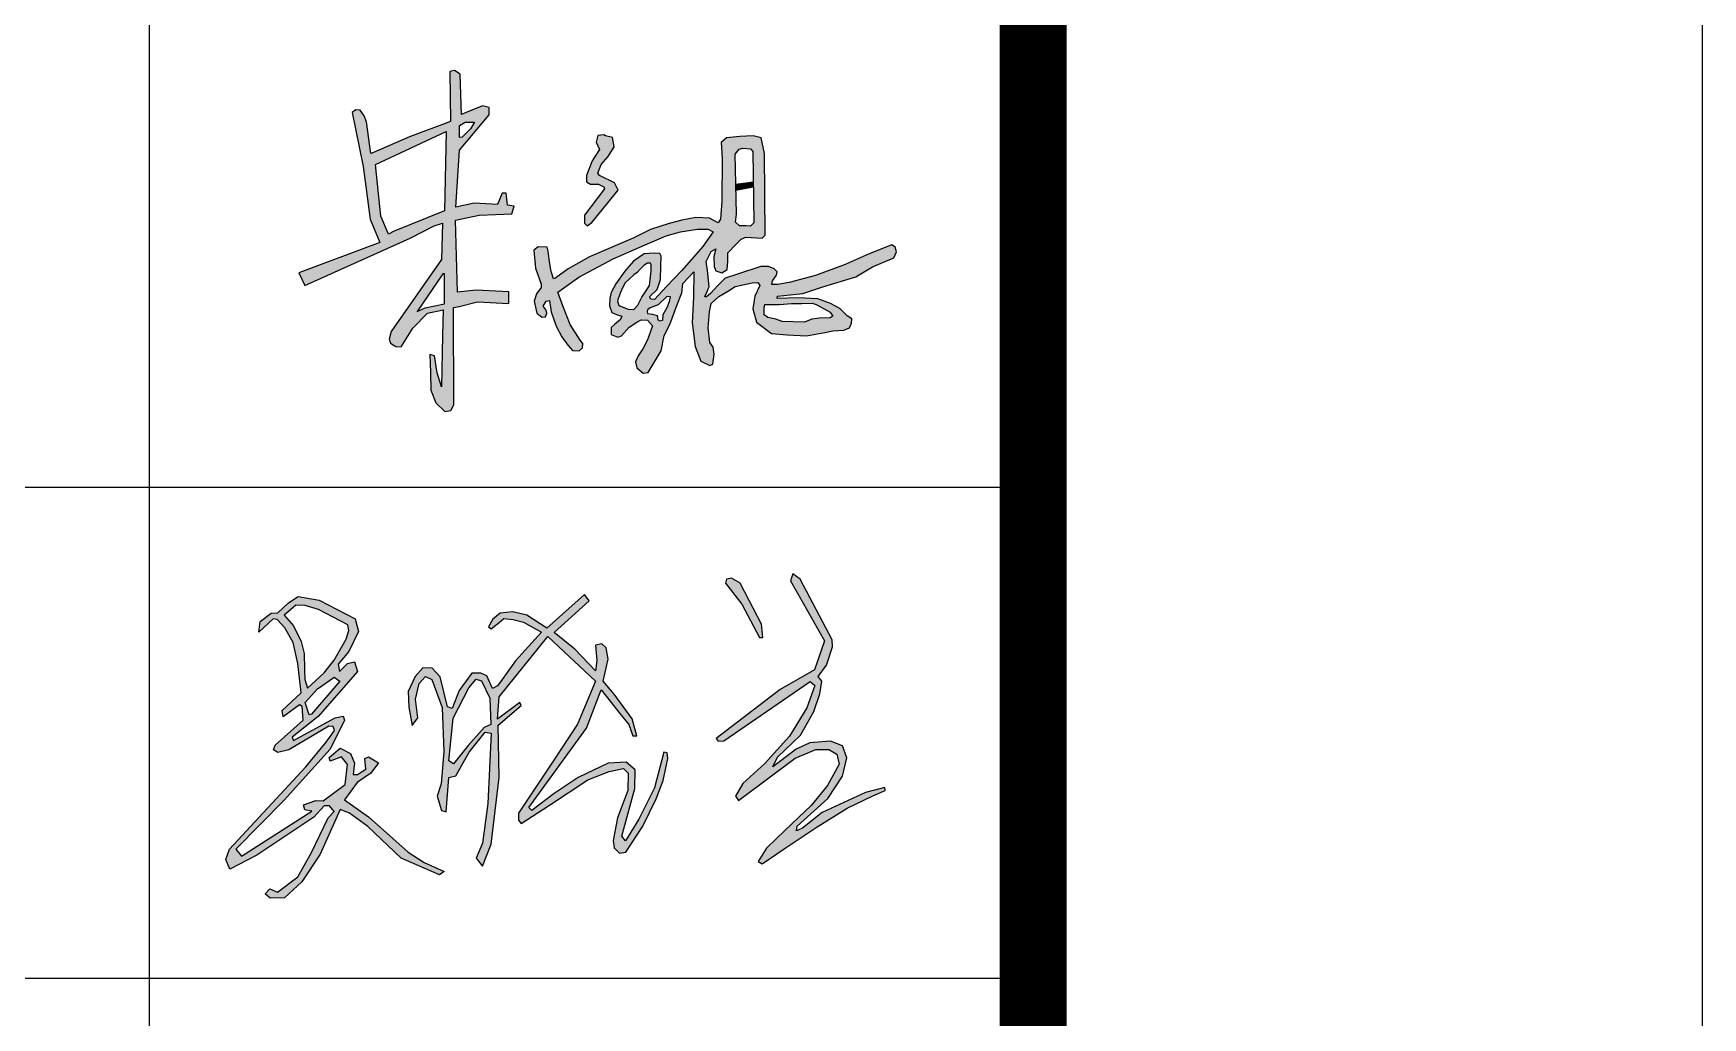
# Model space of a CAD drawing. Extents: x 1728470 to 1835391, y -157368 to 197905.
# Drawn here: x 1814034 to 1817775, y 62953 to 65158 of the extents above; entities that cross this region are included whole.
import ezdxf

# ---------------------------------------------------------------- set-up
doc = ezdxf.new("R2010")
doc.units = 0
doc.header["$LTSCALE"] = 1000
doc.header["$MEASUREMENT"] = 0
doc.layers.get('0').update_dxf_attribs({"linetype": 'CONTINUOUS'})
doc.layers.add('PUB_TITLE', color=4, linetype='CONTINUOUS')

msp = doc.modelspace()

# ---------------------------------------------------------------- hatches: boundary and pattern name
h = msp.add_hatch(color=7)
h.paths.add_polyline_path([(1814980.4, 64739.3), (1815033.5, 64751.1), (1815106.5, 64753.6), (1815111.4, 64771), (1815096.6, 64773.1), (1815093.8, 64800.3), (1815085.2, 64800.4), (1815074.3, 64774.5), (1815022, 64777.4), (1814981.4, 64768.8), (1814988.9, 64896.1), (1815055.5, 64975.4), (1815055.7, 64991.9), (1815040.7, 64995.5), (1815004.1, 64980.6), (1814993.8, 64976.6), (1814991.1, 65066.5), (1814977.7, 65074.5), (1814967.5, 65072.5), (1814969.1, 64960.9), (1814877.2, 64926.1), (1814796.7, 64890.9), (1814790.3, 64888.7), (1814781, 64959.5), (1814775.4, 64973.4), (1814766.9, 64986.3), (1814756.9, 64987), (1814748.4, 64980.5), (1814773.3, 64860), (1814789.3, 64741.6), (1814810.7, 64689.6), (1814629.1, 64621.5), (1814642.9, 64593.5), (1814878.6, 64698.9), (1814932.4, 64726.6), (1814951.4, 64733), (1814949.2, 64651.7), (1814836.3, 64490.4), (1814831.7, 64472.9), (1814834.8, 64464), (1814846.8, 64456.6), (1814858.3, 64455.6), (1814884.9, 64497.4), (1814917.3, 64531.1), (1814953, 64538.8), (1814950.9, 64481.5), (1814949.1, 64366), (1814939.2, 64397.7), (1814933.4, 64435.6), (1814922.9, 64438.8), (1814923.9, 64398.4), (1814925, 64358.7), (1814935.9, 64330.6), (1814956.3, 64311.1), (1814970.2, 64313.5), (1814976.5, 64325.7), (1814975.8, 64543.8), (1814988.7, 64546.5), (1815029.7, 64556.4), (1815100, 64552.5), (1815100, 64578.8), (1815026.6, 64582.9), (1814984.5, 64578.3)])
h.paths.add_polyline_path([(1814955.7, 64760.6), (1814842.8, 64714.6), (1814829.9, 64708.3), (1814813.2, 64748.6), (1814800.9, 64864.1), (1814959.1, 64938.4)], flags=16)
h.paths.add_polyline_path([(1814955.7, 64619.4), (1814955.7, 64552.2), (1814912.2, 64543.5), (1814894.1, 64535.2), (1814951.8, 64619.4)], flags=16)
h.paths.add_polyline_path([(1814988.9, 64924.9), (1814988.9, 64951.8), (1815001.9, 64958.9), (1815022.7, 64958.9), (1815013.6, 64944.2), (1814995.4, 64925.3)], flags=16)
h = msp.add_hatch(color=7)
h.paths.add_polyline_path([(1815630.8, 64701.7), (1815667.8, 64699.5), (1815674.2, 64705.9), (1815672.8, 64888.7), (1815665.1, 64924.3), (1815647.5, 64928.2), (1815617.7, 64926.9), (1815587.9, 64923.7), (1815575.4, 64913.7), (1815577.5, 64878.2), (1815576.9, 64782.5), (1815573.9, 64741.5), (1815568.7, 64733.8), (1815549.2, 64744.2), (1815518.8, 64745.8), (1815487.3, 64739.8), (1815459.3, 64731.9), (1815417.1, 64718.6), (1815380.1, 64700.3), (1815280.2, 64657.7), (1815232.6, 64630.4), (1815205.3, 64610.1), (1815199.6, 64608.1), (1815194.4, 64624.7), (1815191.3, 64646.2), (1815187.8, 64670), (1815185.8, 64679.1), (1815165.7, 64679.5), (1815156, 64672.1), (1815159.6, 64631.8), (1815172.3, 64596.4), (1815172, 64588.8), (1815161.6, 64574.6), (1815156.9, 64558.3), (1815162.8, 64531.5), (1815173.6, 64522.3), (1815181.9, 64522.9), (1815185, 64531.2), (1815183.1, 64537.7), (1815176.5, 64546.6), (1815183.6, 64557.9), (1815191, 64559.5), (1815195, 64534.5), (1815206.1, 64502.4), (1815218.8, 64478.4), (1815232.3, 64459.6), (1815242.5, 64447.9), (1815257.4, 64447.2), (1815265, 64453.3), (1815265.4, 64463.4), (1815260, 64471), (1815237.3, 64505.9), (1815221, 64547.9), (1815209.7, 64578.6), (1815256.9, 64611.5), (1815333.6, 64653.1), (1815405, 64684.4), (1815452.2, 64704.2), (1815484.5, 64713.6), (1815522.4, 64719.1), (1815546.5, 64719.1), (1815557.4, 64713.2), (1815534.8, 64680.5), (1815487.3, 64626.7), (1815452.9, 64591.2), (1815426.1, 64562), (1815418.5, 64562.3), (1815416.2, 64564.8), (1815415.4, 64568.5), (1815432.2, 64584.6), (1815439.9, 64606.7), (1815440.6, 64636.2), (1815440.8, 64659.2), (1815438.3, 64665), (1815425.1, 64666), (1815402.8, 64664.5), (1815378.9, 64647.6), (1815360.1, 64625.5), (1815339.4, 64597.2), (1815328.9, 64577.4), (1815326.2, 64564.7), (1815325.1, 64547.4), (1815330.3, 64532.6), (1815341.1, 64528.5), (1815352.8, 64524.6), (1815350.3, 64517.1), (1815336.6, 64505.6), (1815328.9, 64499.3), (1815329.4, 64483.3), (1815344.2, 64477.8), (1815352.2, 64480.3), (1815369.4, 64499.5), (1815386.4, 64511.2), (1815396.3, 64516.5), (1815410.8, 64515.6), (1815422, 64503), (1815410.3, 64471.6), (1815399.8, 64451.3), (1815389.7, 64435.4), (1815383.7, 64422.2), (1815386.4, 64409.1), (1815401, 64396.7), (1815411.9, 64398.1), (1815441.2, 64447.2), (1815447.7, 64481.5), (1815460.6, 64505.7), (1815476, 64548.6), (1815487.3, 64576.7), (1815489.7, 64597.8), (1815514.4, 64623.9), (1815513.4, 64567.3), (1815510.4, 64509.7), (1815517, 64456.5), (1815530.1, 64423.5), (1815550, 64414.2), (1815556.9, 64416.7), (1815560, 64439.1), (1815557.5, 64455.3), (1815550.3, 64465.4), (1815546.3, 64498.4), (1815549.4, 64534.2), (1815553.4, 64553), (1815570.4, 64568.4), (1815591.9, 64581.3), (1815606.7, 64590.8), (1815644.7, 64598.9), (1815657.9, 64600.1), (1815662.2, 64593.1), (1815650.8, 64569), (1815646.5, 64540.6), (1815654.7, 64511), (1815688.7, 64485.3), (1815723.7, 64482.5), (1815767, 64480.2), (1815807.9, 64487.6), (1815825.9, 64491.9), (1815850.4, 64493.1), (1815862.9, 64498.2), (1815867.6, 64508.7), (1815868.2, 64518.4), (1815857.9, 64525.5), (1815841.6, 64542), (1815820.4, 64552.6), (1815791.9, 64563), (1815748.3, 64565.6), (1815701.2, 64563.9), (1815701.5, 64569.3), (1815758.7, 64575.6), (1815803.1, 64590.1), (1815877.7, 64612.6), (1815915, 64634.8), (1815962.2, 64655.5), (1815968.8, 64668.6), (1815965.8, 64679.3), (1815958.4, 64684.2), (1815907.1, 64664), (1815853.5, 64640.4), (1815787, 64615.8), (1815727.9, 64599.6), (1815702.2, 64595.6), (1815689.4, 64595.1), (1815690.7, 64603.8), (1815699.5, 64616), (1815701, 64624), (1815694.4, 64630.8), (1815682, 64635.7), (1815664.6, 64635.7), (1815612.1, 64618.6), (1815584.9, 64609.8), (1815567.4, 64592.8), (1815551.9, 64575.1), (1815542.6, 64567.8), (1815538.8, 64568.1), (1815540.3, 64572.1), (1815543.7, 64577.6), (1815546.6, 64585.5), (1815548.4, 64590.1), (1815544.7, 64626.6), (1815542.3, 64646.9), (1815552.9, 64669.3), (1815563.4, 64675.4), (1815559.2, 64658.4), (1815559.8, 64635.7), (1815563.6, 64626.4), (1815577.1, 64621.4), (1815589.1, 64629.4), (1815590.2, 64647.4), (1815590.2, 64666.1), (1815609.9, 64686.4), (1815620.6, 64697.3)])
h.paths.add_polyline_path([(1815608, 64734.9), (1815609.8, 64753.1), (1815607, 64887.2), (1815615.8, 64898.3), (1815624.1, 64900.5), (1815641.2, 64899.1), (1815646.3, 64893.2), (1815648.5, 64733.8), (1815641.2, 64726), (1815631.4, 64726.9), (1815616.9, 64726.6)], flags=16)
h.paths.add_polyline_path([(1815673.5, 64550.3), (1815706.6, 64550.7), (1815733.1, 64552.5), (1815756.1, 64552.7), (1815779.5, 64553.5), (1815788.8, 64550.3), (1815806.5, 64541), (1815820.2, 64533.4), (1815826.1, 64524.3), (1815819.5, 64520.4), (1815796.1, 64520.2), (1815778.8, 64517.6), (1815762.3, 64510.9), (1815712.5, 64512.4), (1815698.2, 64517.6), (1815680.4, 64521.7), (1815672, 64527.8), (1815672.2, 64544)], flags=16)
h.paths.add_polyline_path([(1815418.7, 64639.6), (1815419, 64626.4), (1815417.3, 64612.8), (1815415.1, 64593.3), (1815408.5, 64582.6), (1815397.6, 64567.2), (1815389.1, 64549.2), (1815379.8, 64539.3), (1815367.4, 64540.4), (1815346.6, 64548.7), (1815343.6, 64558.8), (1815348.5, 64573.9), (1815354, 64586.5), (1815360.3, 64599.3), (1815380.1, 64617.4), (1815387.3, 64622.5), (1815394.1, 64629.7), (1815403.2, 64638.8), (1815410.9, 64643), (1815417.1, 64643.1)], flags=16)
h.paths.add_polyline_path([(1815461.8, 64567.7), (1815460, 64557.5), (1815454.7, 64544), (1815445.5, 64528), (1815444.8, 64515.7), (1815437.8, 64514.4), (1815434, 64516.3), (1815432.7, 64520.4), (1815432.2, 64526.1), (1815421.6, 64529.3), (1815410.3, 64530.7), (1815409.6, 64534.6), (1815410.2, 64539), (1815416.7, 64543.2), (1815434.1, 64550.1), (1815453.1, 64567.7), (1815455, 64568.9)], flags=16)
for points in [[(1815344.5, 64806.6), (1815336.8, 64823.5), (1815303.2, 64839.6), (1815299.6, 64845.1), (1815306.7, 64864), (1815322.1, 64882.3), (1815336, 64903.8), (1815332, 64924.5), (1815316.3, 64928.3), (1815312.9, 64930.5), (1815299.5, 64928.9), (1815295.7, 64914.6), (1815302.8, 64897.9), (1815286.9, 64872.7), (1815274, 64839.9), (1815274.1, 64825.7), (1815282.6, 64820.2), (1815301.1, 64820.2), (1815312.4, 64814.5), (1815314, 64810.1), (1815269.6, 64750.6), (1815269, 64732.8), (1815275.6, 64726.8), (1815285.7, 64734.2)], [(1815647.2, 64825.8), (1815608.4, 64820.1), (1815608.7, 64806.2), (1815647.4, 64813.5)]]:
    msp.add_hatch(color=7).paths.add_polyline_path(points)
h = msp.add_hatch(color=256)
h.paths.add_polyline_path([(1815752.3, 63935.6), (1815736.5, 63947.6), (1815730.6, 63931.7), (1815806.8, 63797.1), (1815784.9, 63732.2), (1815707.7, 63688.3), (1815564.4, 63578.2), (1815569.2, 63572.3), (1815581.5, 63572.9), (1815775.3, 63706.4), (1815785.4, 63697.3), (1815767.8, 63646.8), (1815728.4, 63583.5), (1815673.5, 63522.6), (1815624.5, 63477.4), (1815607.5, 63449.2), (1815614.4, 63439.1), (1815685.7, 63492.8), (1815741.2, 63534.6), (1815788.1, 63554), (1815816.9, 63554), (1815835, 63543.4), (1815840.3, 63521.1), (1815814.2, 63472.7), (1815776.9, 63428.3), (1815734.3, 63387.4), (1815700.7, 63355), (1815677.1, 63332.4), (1815658.7, 63302.8), (1815667.2, 63297.5), (1815716.7, 63331), (1815788.2, 63379.3), (1815858.1, 63422.3), (1815915.6, 63450.2), (1815943.2, 63462.2), (1815942.1, 63468.9), (1815898.8, 63457.3), (1815802.2, 63412.2), (1815758.2, 63377.2), (1815744.7, 63371.6), (1815746.2, 63381.7), (1815814.5, 63444.3), (1815847.3, 63493.8), (1815857.4, 63534.7), (1815847.7, 63561.9), (1815820.9, 63572.7), (1815774.6, 63568.6), (1815744, 63554.1), (1815706, 63525.7), (1815691.7, 63515.1), (1815701.5, 63536.2), (1815753, 63585.7), (1815783.6, 63638.8), (1815797, 63678.7), (1815801.1, 63706.6), (1815792.9, 63717.4), (1815811.6, 63742.3), (1815825.4, 63783.6), (1815824.7, 63799.7)])
h.paths.add_polyline_path([(1815599, 63937.6), (1815587.6, 63935.5), (1815585.2, 63926.4), (1815621.8, 63879.5), (1815661.4, 63804.6), (1815668.8, 63804.6), (1815665.8, 63834.3), (1815638.2, 63887.3), (1815617.9, 63926.1)], flags=17)
h.paths.add_polyline_path([(1815008.8, 63562.8), (1814976, 63521.9), (1814965.4, 63528), (1814974.9, 63624.2), (1815010.5, 63691.6), (1815026.7, 63711.4), (1815038.8, 63707.9), (1815057.2, 63668.9), (1815059.1, 63610), (1815044.7, 63603)], flags=16)
h.paths.add_polyline_path([(1814875.5, 63648.8), (1814883.3, 63607.2), (1814895.9, 63624.6), (1814891, 63666.5), (1814898.6, 63701.8), (1814913.3, 63717.1), (1814926.9, 63710.5), (1814950.3, 63648), (1814954.1, 63549.1), (1814948.1, 63476.5), (1814939.4, 63448.8), (1814948.6, 63417.2), (1814959.5, 63414), (1814965.5, 63491.2), (1814981.3, 63495), (1815011.2, 63547.7), (1815046.6, 63592.3), (1815060.2, 63590.1), (1815053.1, 63432.4), (1815041.1, 63343.6), (1815026.4, 63310.4), (1815041.1, 63292.5), (1815060.2, 63341.9), (1815078.2, 63491.2), (1815075.6, 63608), (1815127.1, 63652.2), (1815124.8, 63659.1), (1815074.5, 63621.7), (1815077.9, 63671.6), (1815187.3, 63807.1), (1815294.3, 63707), (1815253.8, 63610.3), (1815199.1, 63527.9), (1815121.5, 63411), (1815121.6, 63395.6), (1815127.5, 63388.1), (1815190.6, 63429.3), (1815277, 63485.7), (1815324.9, 63504.5), (1815357, 63511.3), (1815367.1, 63500.7), (1815366.2, 63462.1), (1815343.1, 63400.5), (1815333.4, 63350.1), (1815335.9, 63333.7), (1815347.7, 63321.1), (1815362, 63323.6), (1815400.3, 63381.6), (1815430.2, 63443.5), (1815445.6, 63484.5), (1815456.4, 63533.8), (1815454.7, 63546.6), (1815446.8, 63547.4), (1815426.1, 63467.9), (1815391.3, 63397.5), (1815361, 63348.9), (1815353.1, 63359.2), (1815382.1, 63466.7), (1815382.6, 63508.1), (1815362.7, 63525.5), (1815322.5, 63523.4), (1815254.9, 63491.1), (1815201.4, 63455.1), (1815151.7, 63417.4), (1815144.7, 63424.1), (1815273.6, 63601.3), (1815306.6, 63687.2), (1815348.8, 63634.4), (1815368.7, 63609.6), (1815377.6, 63584.5), (1815386.7, 63584.5), (1815376.2, 63622.4), (1815335.7, 63677.4), (1815311.5, 63706.6), (1815322.6, 63756), (1815318, 63781.5), (1815307.9, 63790.7), (1815293.8, 63787.5), (1815297, 63753.2), (1815293.8, 63729.9), (1815248, 63778.3), (1815201.1, 63816), (1815279.7, 63887.1), (1815269.7, 63901.2), (1815184.9, 63825.5), (1815140.2, 63854.5), (1815108.5, 63862.1), (1815080.3, 63859.3), (1815064.1, 63845.8), (1815054.6, 63828.8), (1815060.1, 63823.7), (1815077.9, 63838.3), (1815088.8, 63847.3), (1815109.2, 63845), (1815132.9, 63839.3), (1815172.9, 63816.3), (1815115.1, 63752.1), (1815084.9, 63710.2), (1815074.6, 63696), (1815063.2, 63690.2), (1815050.7, 63719.1), (1815037.4, 63724.9), (1815016.6, 63724.9), (1814988.2, 63686), (1814972.7, 63645.8), (1814962.1, 63649.1), (1814946.2, 63716.2), (1814927.9, 63736.2), (1814907.4, 63736.5), (1814889.6, 63717.1), (1814874.6, 63683.5)])
h.paths.add_polyline_path([(1814652.5, 63631.4), (1814643.5, 63659.2), (1814671, 63689.5), (1814698.2, 63708.4), (1814708.5, 63715.6), (1814720.8, 63707.1), (1814657.8, 63632.5)], flags=16)
h.paths.add_polyline_path([(1814642.5, 63710.7), (1814648.8, 63691.1), (1814685.7, 63725.4), (1814708.1, 63753.9), (1814735.1, 63800.7), (1814741, 63820.6), (1814739.2, 63832.8), (1814673.3, 63867.3), (1814643.7, 63876.2), (1814622.2, 63876.8), (1814605.4, 63862.3), (1814596.6, 63854.6), (1814617.2, 63830.7), (1814634.2, 63795.8), (1814641.5, 63768.8), (1814642.3, 63732.8)], flags=16)
h.paths.add_polyline_path([(1814571.7, 63846.1), (1814539.5, 63816.9), (1814542.5, 63840.7), (1814567, 63859.4), (1814582.3, 63859.9), (1814606.3, 63882.5), (1814628.1, 63896.5), (1814674.8, 63888.6), (1814755.6, 63846.8), (1814762.6, 63818), (1814741.6, 63773.5), (1814717.2, 63745.1), (1814720.7, 63728.1), (1814738.6, 63746), (1814754.3, 63750.4), (1814760.8, 63728.1), (1814672.5, 63627.8), (1814614.6, 63581.1), (1814617.1, 63573.9), (1814711, 63624.9), (1814728.8, 63628.3), (1814731.3, 63619.6), (1814699.2, 63554.2), (1814596.4, 63440), (1814488.2, 63330.7), (1814500.9, 63315), (1814658.1, 63415.2), (1814643, 63418.3), (1814639.4, 63429.7), (1814667.2, 63439.4), (1814684.1, 63438.8), (1814733.1, 63475.1), (1814738.5, 63519.8), (1814725.2, 63537.3), (1814699.8, 63527.6), (1814697.4, 63536.1), (1814721.6, 63556.6), (1814745.2, 63544.5), (1814753.7, 63523.4), (1814751.2, 63497.4), (1814760.9, 63498), (1814779.7, 63509.5), (1814777.2, 63533.7), (1814785.1, 63537.3), (1814807.5, 63524), (1814790.5, 63501), (1814759.7, 63479.9), (1814731.3, 63441.2), (1814785.7, 63403.2), (1814840.1, 63354.2), (1814874.3, 63323.6), (1814909.8, 63300.2), (1814955.2, 63280.3), (1814944.3, 63273), (1814858.4, 63309.9), (1814784, 63381.2), (1814742.9, 63411.4), (1814721.7, 63419.2), (1814677, 63319.5), (1814635.9, 63257.3), (1814596.9, 63221.2), (1814564.7, 63220.4), (1814553.7, 63230.5), (1814564.3, 63241.5), (1814581.2, 63233.9), (1814627, 63268.2), (1814657.5, 63323.1), (1814694.8, 63400.5), (1814708.4, 63414.9), (1814698.2, 63427.2), (1814686.3, 63427.6), (1814663, 63401.8), (1814535.1, 63316.7), (1814474.5, 63285.4), (1814465.6, 63307.4), (1814474.1, 63330.3), (1814644.8, 63514.6), (1814690.2, 63570.3), (1814704.1, 63589.1), (1814709.3, 63596.1), (1814706.4, 63605.5), (1814696.4, 63605.9), (1814606.8, 63552.8), (1814582.2, 63547.2), (1814572.5, 63553.2), (1814575.9, 63563.2), (1814638.7, 63619.4), (1814636.5, 63650.2), (1814631, 63653.9), (1814594.3, 63627.1), (1814592.1, 63641.4), (1814634.3, 63680.3), (1814626.9, 63746.4), (1814616.9, 63793.2), (1814598.1, 63826.4), (1814581, 63845.1)])

# ---------------------------------------------------------------- linework, layer by layer
for p, q in [((1815587.6, 63935.5), (1815585.2, 63926.4)), ((1815585.2, 63926.4), (1815621.8, 63879.5)), ((1815599, 63937.6), (1815587.6, 63935.5)), ((1815617.9, 63926.1), (1815599, 63937.6)), ((1815638.2, 63887.3), (1815617.9, 63926.1)), ((1815736.5, 63947.6), (1815730.6, 63931.7)), ((1815730.6, 63931.7), (1815806.8, 63797.1)), ((1815752.3, 63935.6), (1815736.5, 63947.6)), ((1815824.7, 63799.7), (1815752.3, 63935.6)), ((1814606.3, 63882.5), (1814628.1, 63896.5)), ((1814628.1, 63896.5), (1814674.8, 63888.6)), ((1814674.8, 63888.6), (1814755.6, 63846.8)), ((1815269.7, 63901.2), (1815184.9, 63825.5)), ((1815201.1, 63816), (1815279.7, 63887.1)), ((1815279.7, 63887.1), (1815269.7, 63901.2)), ((1815665.8, 63834.3), (1815638.2, 63887.3)), ((1814542.5, 63840.7), (1814567, 63859.4)), ((1814567, 63859.4), (1814582.3, 63859.9)), ((1814582.3, 63859.9), (1814606.3, 63882.5)), ((1814605.4, 63862.3), (1814596.6, 63854.6)), ((1814596.6, 63854.6), (1814617.2, 63830.7)), ((1814622.2, 63876.8), (1814605.4, 63862.3)), ((1814643.7, 63876.2), (1814622.2, 63876.8)), ((1814673.3, 63867.3), (1814643.7, 63876.2)), ((1814739.2, 63832.8), (1814673.3, 63867.3)), ((1815080.3, 63859.3), (1815064.1, 63845.8)), ((1815108.5, 63862.1), (1815080.3, 63859.3)), ((1815140.2, 63854.5), (1815108.5, 63862.1)), ((1815184.9, 63825.5), (1815140.2, 63854.5)), ((1815621.8, 63879.5), (1815661.4, 63804.6)), ((1814571.7, 63846.1), (1814539.5, 63816.9)), ((1814539.5, 63816.9), (1814542.5, 63840.7)), ((1814581, 63845.1), (1814571.7, 63846.1)), ((1814598.1, 63826.4), (1814581, 63845.1)), ((1814616.9, 63793.2), (1814598.1, 63826.4)), ((1814617.2, 63830.7), (1814634.2, 63795.8)), ((1814735.1, 63800.7), (1814741, 63820.6)), ((1814741, 63820.6), (1814739.2, 63832.8)), ((1814762.6, 63818), (1814741.6, 63773.5)), ((1814755.6, 63846.8), (1814762.6, 63818)), ((1815064.1, 63845.8), (1815054.6, 63828.8)), ((1815054.6, 63828.8), (1815060.1, 63823.7)), ((1815060.1, 63823.7), (1815077.9, 63838.3)), ((1815077.9, 63838.3), (1815088.8, 63847.3)), ((1815088.8, 63847.3), (1815109.2, 63845)), ((1815109.2, 63845), (1815132.9, 63839.3)), ((1815172.9, 63816.3), (1815115.1, 63752.1)), ((1815132.9, 63839.3), (1815172.9, 63816.3)), ((1815248, 63778.3), (1815201.1, 63816)), ((1815668.8, 63804.6), (1815665.8, 63834.3)), ((1814626.9, 63746.4), (1814616.9, 63793.2)), ((1814634.2, 63795.8), (1814641.5, 63768.8)), ((1814708.1, 63753.9), (1814735.1, 63800.7)), ((1815077.9, 63671.6), (1815187.3, 63807.1)), ((1815187.3, 63807.1), (1815294.3, 63707)), ((1815293.8, 63729.9), (1815248, 63778.3)), ((1815307.9, 63790.7), (1815293.8, 63787.5)), ((1815293.8, 63787.5), (1815297, 63753.2)), ((1815318, 63781.5), (1815307.9, 63790.7)), ((1815322.6, 63756), (1815318, 63781.5)), ((1815661.4, 63804.6), (1815668.8, 63804.6)), ((1815806.8, 63797.1), (1815784.9, 63732.2)), ((1815811.6, 63742.3), (1815825.4, 63783.6)), ((1815825.4, 63783.6), (1815824.7, 63799.7)), ((1814634.3, 63680.3), (1814626.9, 63746.4)), ((1814641.5, 63768.8), (1814642.3, 63732.8)), ((1814685.7, 63725.4), (1814708.1, 63753.9)), ((1814741.6, 63773.5), (1814717.2, 63745.1)), ((1814717.2, 63745.1), (1814720.7, 63728.1)), ((1814720.7, 63728.1), (1814738.6, 63746)), ((1814738.6, 63746), (1814754.3, 63750.4)), ((1814754.3, 63750.4), (1814760.8, 63728.1)), ((1815115.1, 63752.1), (1815084.9, 63710.2)), ((1815297, 63753.2), (1815293.8, 63729.9)), ((1815311.5, 63706.6), (1815322.6, 63756)), ((1815792.9, 63717.4), (1815811.6, 63742.3)), ((1814642.3, 63732.8), (1814642.5, 63710.7)), ((1814642.5, 63710.7), (1814648.8, 63691.1)), ((1814648.8, 63691.1), (1814685.7, 63725.4)), ((1814720.8, 63707.1), (1814657.8, 63632.5)), ((1814671, 63689.5), (1814698.2, 63708.4)), ((1814760.8, 63728.1), (1814672.5, 63627.8)), ((1814698.2, 63708.4), (1814708.5, 63715.6)), ((1814708.5, 63715.6), (1814720.8, 63707.1)), ((1814889.6, 63717.1), (1814874.6, 63683.5)), ((1814907.4, 63736.5), (1814889.6, 63717.1)), ((1814891, 63666.5), (1814898.6, 63701.8)), ((1814898.6, 63701.8), (1814913.3, 63717.1)), ((1814927.9, 63736.2), (1814907.4, 63736.5)), ((1814913.3, 63717.1), (1814926.9, 63710.5)), ((1814926.9, 63710.5), (1814950.3, 63648)), ((1814946.2, 63716.2), (1814927.9, 63736.2)), ((1814962.1, 63649.1), (1814946.2, 63716.2)), ((1815016.6, 63724.9), (1814988.2, 63686)), ((1815010.5, 63691.6), (1815026.7, 63711.4)), ((1815037.4, 63724.9), (1815016.6, 63724.9)), ((1815026.7, 63711.4), (1815038.8, 63707.9)), ((1815050.7, 63719.1), (1815037.4, 63724.9)), ((1815038.8, 63707.9), (1815057.2, 63668.9)), ((1815063.2, 63690.2), (1815050.7, 63719.1)), ((1815084.9, 63710.2), (1815074.6, 63696)), ((1815294.3, 63707), (1815253.8, 63610.3)), ((1815335.7, 63677.4), (1815311.5, 63706.6)), ((1815581.5, 63572.9), (1815775.3, 63706.4)), ((1815784.9, 63732.2), (1815707.7, 63688.3)), ((1815775.3, 63706.4), (1815785.4, 63697.3)), ((1815801.1, 63706.6), (1815792.9, 63717.4)), ((1815797, 63678.7), (1815801.1, 63706.6)), ((1814592.1, 63641.4), (1814634.3, 63680.3)), ((1814643.5, 63659.2), (1814671, 63689.5)), ((1814874.6, 63683.5), (1814875.5, 63648.8)), ((1814895.9, 63624.6), (1814891, 63666.5)), ((1814988.2, 63686), (1814972.7, 63645.8)), ((1814974.9, 63624.2), (1815010.5, 63691.6)), ((1815057.2, 63668.9), (1815059.1, 63610)), ((1815074.6, 63696), (1815063.2, 63690.2)), ((1815074.5, 63621.7), (1815077.9, 63671.6)), ((1815273.6, 63601.3), (1815306.6, 63687.2)), ((1815306.6, 63687.2), (1815348.8, 63634.4)), ((1815376.2, 63622.4), (1815335.7, 63677.4)), ((1815707.7, 63688.3), (1815564.4, 63578.2)), ((1815785.4, 63697.3), (1815767.8, 63646.8)), ((1815783.6, 63638.8), (1815797, 63678.7)), ((1814594.3, 63627.1), (1814592.1, 63641.4)), ((1814631, 63653.9), (1814594.3, 63627.1)), ((1814672.5, 63627.8), (1814614.6, 63581.1)), ((1814617.1, 63573.9), (1814711, 63624.9)), ((1814636.5, 63650.2), (1814631, 63653.9)), ((1814638.7, 63619.4), (1814636.5, 63650.2)), ((1814652.5, 63631.4), (1814643.5, 63659.2)), ((1814657.8, 63632.5), (1814652.5, 63631.4)), ((1814711, 63624.9), (1814728.8, 63628.3)), ((1814728.8, 63628.3), (1814731.3, 63619.6)), ((1814875.5, 63648.8), (1814883.3, 63607.2)), ((1814950.3, 63648), (1814954.1, 63549.1)), ((1814972.7, 63645.8), (1814962.1, 63649.1)), ((1815124.8, 63659.1), (1815074.5, 63621.7)), ((1815075.6, 63608), (1815127.1, 63652.2)), ((1815127.1, 63652.2), (1815124.8, 63659.1)), ((1815348.8, 63634.4), (1815368.7, 63609.6)), ((1815767.8, 63646.8), (1815728.4, 63583.5)), ((1815753, 63585.7), (1815783.6, 63638.8)), ((1814575.9, 63563.2), (1814638.7, 63619.4)), ((1814696.4, 63605.9), (1814606.8, 63552.8)), ((1814690.2, 63570.3), (1814704.1, 63589.1)), ((1814706.4, 63605.5), (1814696.4, 63605.9)), ((1814731.3, 63619.6), (1814699.2, 63554.2)), ((1814704.1, 63589.1), (1814709.3, 63596.1)), ((1814709.3, 63596.1), (1814706.4, 63605.5)), ((1814883.3, 63607.2), (1814895.9, 63624.6)), ((1814965.4, 63528), (1814974.9, 63624.2)), ((1815044.7, 63603), (1815008.8, 63562.8)), ((1815011.2, 63547.7), (1815046.6, 63592.3)), ((1815059.1, 63610), (1815044.7, 63603)), ((1815046.6, 63592.3), (1815060.2, 63590.1)), ((1815060.2, 63590.1), (1815053.1, 63432.4)), ((1815078.2, 63491.2), (1815075.6, 63608)), ((1815144.7, 63424.1), (1815273.6, 63601.3)), ((1815253.8, 63610.3), (1815199.1, 63527.9)), ((1815368.7, 63609.6), (1815377.6, 63584.5)), ((1815386.7, 63584.5), (1815376.2, 63622.4)), ((1814572.5, 63553.2), (1814575.9, 63563.2)), ((1814582.2, 63547.2), (1814572.5, 63553.2)), ((1814606.8, 63552.8), (1814582.2, 63547.2)), ((1814699.2, 63554.2), (1814596.4, 63440)), ((1814614.6, 63581.1), (1814617.1, 63573.9)), ((1814644.8, 63514.6), (1814690.2, 63570.3)), ((1814697.4, 63536.1), (1814721.6, 63556.6)), ((1814721.6, 63556.6), (1814745.2, 63544.5)), ((1815008.8, 63562.8), (1814976, 63521.9)), ((1815377.6, 63584.5), (1815386.7, 63584.5)), ((1815564.4, 63578.2), (1815569.2, 63572.3)), ((1815569.2, 63572.3), (1815581.5, 63572.9)), ((1815728.4, 63583.5), (1815673.5, 63522.6)), ((1815701.5, 63536.2), (1815753, 63585.7)), ((1815744, 63554.1), (1815706, 63525.7)), ((1815741.2, 63534.6), (1815788.1, 63554)), ((1815774.6, 63568.6), (1815744, 63554.1)), ((1815820.9, 63572.7), (1815774.6, 63568.6)), ((1815788.1, 63554), (1815816.9, 63554)), ((1815816.9, 63554), (1815835, 63543.4)), ((1815847.7, 63561.9), (1815820.9, 63572.7)), ((1815857.4, 63534.7), (1815847.7, 63561.9)), ((1814474.1, 63330.3), (1814644.8, 63514.6)), ((1814699.8, 63527.6), (1814697.4, 63536.1)), ((1814725.2, 63537.3), (1814699.8, 63527.6)), ((1814699.8, 63527.6), (1814699.8, 63527.6)), ((1814738.5, 63519.8), (1814725.2, 63537.3)), ((1814733.1, 63475.1), (1814738.5, 63519.8)), ((1814745.2, 63544.5), (1814753.7, 63523.4)), ((1814753.7, 63523.4), (1814751.2, 63497.4)), ((1814777.2, 63533.7), (1814785.1, 63537.3)), ((1814779.7, 63509.5), (1814777.2, 63533.7)), ((1814785.1, 63537.3), (1814807.5, 63524)), ((1814807.5, 63524), (1814790.5, 63501)), ((1814954.1, 63549.1), (1814948.1, 63476.5)), ((1814976, 63521.9), (1814965.4, 63528)), ((1814981.3, 63495), (1815011.2, 63547.7)), ((1815199.1, 63527.9), (1815121.5, 63411)), ((1815322.5, 63523.4), (1815254.9, 63491.1)), ((1815362.7, 63525.5), (1815322.5, 63523.4)), ((1815382.6, 63508.1), (1815362.7, 63525.5)), ((1815446.8, 63547.4), (1815426.1, 63467.9)), ((1815445.6, 63484.5), (1815456.4, 63533.8)), ((1815454.7, 63546.6), (1815446.8, 63547.4)), ((1815456.4, 63533.8), (1815454.7, 63546.6)), ((1815673.5, 63522.6), (1815624.5, 63477.4)), ((1815685.7, 63492.8), (1815741.2, 63534.6)), ((1815691.7, 63515.1), (1815701.5, 63536.2)), ((1815706, 63525.7), (1815691.7, 63515.1)), ((1815840.3, 63521.1), (1815814.2, 63472.7)), ((1815835, 63543.4), (1815840.3, 63521.1)), ((1815847.3, 63493.8), (1815857.4, 63534.7)), ((1814759.7, 63479.9), (1814731.3, 63441.2)), ((1814751.2, 63497.4), (1814760.9, 63498)), ((1814790.5, 63501), (1814759.7, 63479.9)), ((1814760.9, 63498), (1814779.7, 63509.5)), ((1814948.1, 63476.5), (1814939.4, 63448.8)), ((1814959.5, 63414), (1814965.5, 63491.2)), ((1814965.5, 63491.2), (1814981.3, 63495)), ((1815060.2, 63341.9), (1815078.2, 63491.2)), ((1815190.6, 63429.3), (1815277, 63485.7)), ((1815254.9, 63491.1), (1815201.4, 63455.1)), ((1815277, 63485.7), (1815324.9, 63504.5)), ((1815324.9, 63504.5), (1815357, 63511.3)), ((1815357, 63511.3), (1815367.1, 63500.7)), ((1815367.1, 63500.7), (1815366.2, 63462.1)), ((1815382.1, 63466.7), (1815382.6, 63508.1)), ((1815430.2, 63443.5), (1815445.6, 63484.5)), ((1815624.5, 63477.4), (1815607.5, 63449.2)), ((1815614.4, 63439.1), (1815685.7, 63492.8)), ((1815814.5, 63444.3), (1815847.3, 63493.8)), ((1814596.4, 63440), (1814488.2, 63330.7)), ((1814639.4, 63429.7), (1814667.2, 63439.4)), ((1814667.2, 63439.4), (1814684.1, 63438.8)), ((1814684.1, 63438.8), (1814733.1, 63475.1)), ((1814731.3, 63441.2), (1814785.7, 63403.2)), ((1814939.4, 63448.8), (1814948.6, 63417.2)), ((1815201.4, 63455.1), (1815151.7, 63417.4)), ((1815366.2, 63462.1), (1815343.1, 63400.5)), ((1815353.1, 63359.2), (1815382.1, 63466.7)), ((1815426.1, 63467.9), (1815391.3, 63397.5)), ((1815400.3, 63381.6), (1815430.2, 63443.5)), ((1815607.5, 63449.2), (1815614.4, 63439.1)), ((1815746.2, 63381.7), (1815814.5, 63444.3)), ((1815814.2, 63472.7), (1815776.9, 63428.3)), ((1815898.8, 63457.3), (1815802.2, 63412.2)), ((1815858.1, 63422.3), (1815915.6, 63450.2)), ((1815942.1, 63468.9), (1815898.8, 63457.3)), ((1815915.6, 63450.2), (1815943.2, 63462.2)), ((1815943.2, 63462.2), (1815942.1, 63468.9)), ((1814500.9, 63315), (1814658.1, 63415.2)), ((1814663, 63401.8), (1814535.1, 63316.7)), ((1814643, 63418.3), (1814639.4, 63429.7)), ((1814658.1, 63415.2), (1814643, 63418.3)), ((1814657.5, 63323.1), (1814694.8, 63400.5)), ((1814686.3, 63427.6), (1814663, 63401.8)), ((1814721.7, 63419.2), (1814677, 63319.5)), ((1814698.2, 63427.2), (1814686.3, 63427.6)), ((1814694.8, 63400.5), (1814708.4, 63414.9)), ((1814708.4, 63414.9), (1814698.2, 63427.2)), ((1814742.9, 63411.4), (1814721.7, 63419.2)), ((1814784, 63381.2), (1814742.9, 63411.4)), ((1814785.7, 63403.2), (1814840.1, 63354.2)), ((1814948.6, 63417.2), (1814959.5, 63414)), ((1815053.1, 63432.4), (1815041.1, 63343.6)), ((1815121.5, 63411), (1815121.6, 63395.6)), ((1815127.5, 63388.1), (1815190.6, 63429.3)), ((1815151.7, 63417.4), (1815144.7, 63424.1)), ((1815343.1, 63400.5), (1815333.4, 63350.1)), ((1815776.9, 63428.3), (1815734.3, 63387.4)), ((1815802.2, 63412.2), (1815758.2, 63377.2)), ((1815788.2, 63379.3), (1815858.1, 63422.3)), ((1814858.4, 63309.9), (1814784, 63381.2)), ((1815121.6, 63395.6), (1815127.5, 63388.1)), ((1815391.3, 63397.5), (1815361, 63348.9)), ((1815362, 63323.6), (1815400.3, 63381.6)), ((1815734.3, 63387.4), (1815700.7, 63355)), ((1815716.7, 63331), (1815788.2, 63379.3)), ((1815744.7, 63371.6), (1815746.2, 63381.7)), ((1815758.2, 63377.2), (1815744.7, 63371.6)), ((1814465.6, 63307.4), (1814474.1, 63330.3)), ((1814488.2, 63330.7), (1814500.9, 63315)), ((1814840.1, 63354.2), (1814874.3, 63323.6)), ((1815041.1, 63343.6), (1815026.4, 63310.4)), ((1815041.1, 63292.5), (1815060.2, 63341.9)), ((1815333.4, 63350.1), (1815335.9, 63333.7)), ((1815335.9, 63333.7), (1815347.7, 63321.1)), ((1815361, 63348.9), (1815353.1, 63359.2)), ((1815677.1, 63332.4), (1815658.7, 63302.8)), ((1815667.2, 63297.5), (1815716.7, 63331)), ((1815700.7, 63355), (1815677.1, 63332.4)), ((1814474.5, 63285.4), (1814465.6, 63307.4)), ((1814535.1, 63316.7), (1814474.5, 63285.4)), ((1814627, 63268.2), (1814657.5, 63323.1)), ((1814677, 63319.5), (1814635.9, 63257.3)), ((1814944.3, 63273), (1814858.4, 63309.9)), ((1814874.3, 63323.6), (1814909.8, 63300.2)), ((1814909.8, 63300.2), (1814955.2, 63280.3)), ((1815026.4, 63310.4), (1815041.1, 63292.5)), ((1815347.7, 63321.1), (1815362, 63323.6)), ((1815658.7, 63302.8), (1815667.2, 63297.5)), ((1814581.2, 63233.9), (1814627, 63268.2)), ((1814635.9, 63257.3), (1814596.9, 63221.2)), ((1814955.2, 63280.3), (1814944.3, 63273)), ((1814553.7, 63230.5), (1814564.3, 63241.5)), ((1814564.7, 63220.4), (1814553.7, 63230.5)), ((1814564.3, 63241.5), (1814581.2, 63233.9)), ((1814596.9, 63221.2), (1814564.7, 63220.4))]:
    msp.add_line(p, q)
for points in [[(1814953, 64538.8), (1814950.9, 64481.5), (1814949.1, 64366), (1814939.2, 64397.7), (1814933.4, 64435.6), (1814922.9, 64438.8), (1814923.9, 64398.4), (1814925, 64358.7), (1814935.9, 64330.6), (1814956.3, 64311.1), (1814970.2, 64313.5), (1814976.5, 64325.7), (1814975.8, 64543.8), (1814988.7, 64546.5), (1815029.7, 64556.4), (1815100, 64552.5), (1815100, 64578.8), (1815026.6, 64582.9), (1814984.5, 64578.3), (1814980.4, 64739.3), (1815033.5, 64751.1), (1815106.5, 64753.6), (1815111.4, 64771), (1815096.6, 64773.1), (1815093.8, 64800.3), (1815085.2, 64800.4), (1815074.3, 64774.5), (1815022, 64777.4), (1814981.4, 64768.8), (1814988.9, 64896.1), (1815055.5, 64975.4), (1815055.7, 64991.9), (1815040.7, 64995.5), (1815004.1, 64980.6), (1814993.8, 64976.6), (1814991.1, 65066.5), (1814977.7, 65074.5), (1814967.5, 65072.5), (1814969.1, 64960.9), (1814877.2, 64926.1), (1814796.7, 64890.9), (1814790.3, 64888.7), (1814781, 64959.5), (1814775.4, 64973.4), (1814766.9, 64986.3), (1814756.9, 64987), (1814748.4, 64980.5), (1814773.3, 64860), (1814789.3, 64741.6), (1814810.7, 64689.6), (1814629.1, 64621.5), (1814642.9, 64593.5), (1814878.6, 64698.9), (1814932.4, 64726.6), (1814951.4, 64733), (1814949.2, 64651.7), (1814836.3, 64490.4), (1814831.7, 64472.9), (1814834.8, 64464), (1814846.8, 64456.6), (1814858.3, 64455.6), (1814884.9, 64497.4), (1814917.3, 64531.1)], [(1815185.8, 64679.1), (1815165.7, 64679.5), (1815156, 64672.1), (1815159.6, 64631.8), (1815172.3, 64596.4), (1815172, 64588.8), (1815161.6, 64574.6), (1815156.9, 64558.3), (1815162.8, 64531.5), (1815173.6, 64522.3), (1815181.9, 64522.9), (1815185, 64531.2), (1815183.1, 64537.7), (1815176.5, 64546.6), (1815183.6, 64557.9), (1815191, 64559.5), (1815195, 64534.5), (1815206.1, 64502.4), (1815218.8, 64478.4), (1815232.3, 64459.6), (1815242.5, 64447.9), (1815257.4, 64447.2), (1815265, 64453.3), (1815265.4, 64463.4), (1815260, 64471), (1815237.3, 64505.9), (1815221, 64547.9), (1815209.7, 64578.6), (1815256.9, 64611.5), (1815333.6, 64653.1), (1815405, 64684.4), (1815452.2, 64704.2), (1815484.5, 64713.6), (1815522.4, 64719.1), (1815546.5, 64719.1), (1815557.4, 64713.2), (1815534.8, 64680.5), (1815487.3, 64626.7), (1815452.9, 64591.2), (1815426.1, 64562), (1815418.5, 64562.3), (1815416.2, 64564.8), (1815415.4, 64568.5), (1815432.2, 64584.6), (1815439.9, 64606.7), (1815440.6, 64636.2), (1815440.8, 64659.2), (1815438.3, 64665), (1815425.1, 64666), (1815402.8, 64664.5), (1815378.9, 64647.6), (1815360.1, 64625.5), (1815339.4, 64597.2), (1815328.9, 64577.4), (1815326.2, 64564.7), (1815325.1, 64547.4), (1815330.3, 64532.6), (1815341.1, 64528.5), (1815352.8, 64524.6), (1815350.3, 64517.1), (1815336.6, 64505.6), (1815328.9, 64499.3), (1815329.4, 64483.3), (1815344.2, 64477.8), (1815352.2, 64480.3), (1815369.4, 64499.5), (1815386.4, 64511.2), (1815396.3, 64516.5), (1815410.8, 64515.6), (1815422, 64503), (1815410.3, 64471.6), (1815399.8, 64451.3), (1815389.7, 64435.4), (1815383.7, 64422.2), (1815386.4, 64409.1), (1815401, 64396.7), (1815411.9, 64398.1), (1815441.2, 64447.2), (1815447.7, 64481.5), (1815460.6, 64505.7), (1815476, 64548.6), (1815487.3, 64576.7), (1815489.7, 64597.8), (1815514.4, 64623.9), (1815513.4, 64567.3), (1815510.4, 64509.7), (1815517, 64456.5), (1815530.1, 64423.5), (1815550, 64414.2), (1815556.9, 64416.7), (1815560, 64439.1), (1815557.5, 64455.3), (1815550.3, 64465.4), (1815546.3, 64498.4), (1815549.4, 64534.2), (1815553.4, 64553), (1815570.4, 64568.4), (1815591.9, 64581.3), (1815606.7, 64590.8), (1815644.7, 64598.9), (1815657.9, 64600.1), (1815662.2, 64593.1), (1815650.8, 64569), (1815646.5, 64540.6), (1815654.7, 64511), (1815688.7, 64485.3), (1815723.7, 64482.5), (1815767, 64480.2), (1815807.9, 64487.6), (1815825.9, 64491.9), (1815850.4, 64493.1), (1815862.9, 64498.2), (1815867.6, 64508.7), (1815868.2, 64518.4), (1815857.9, 64525.5), (1815841.6, 64542), (1815820.4, 64552.6), (1815791.9, 64563), (1815748.3, 64565.6), (1815701.2, 64563.9), (1815701.5, 64569.3), (1815758.7, 64575.6), (1815803.1, 64590.1), (1815877.7, 64612.6), (1815915, 64634.8), (1815962.2, 64655.5), (1815968.8, 64668.6), (1815965.8, 64679.3), (1815958.4, 64684.2), (1815907.1, 64664), (1815853.5, 64640.4), (1815787, 64615.8), (1815727.9, 64599.6), (1815702.2, 64595.6), (1815689.4, 64595.1), (1815690.7, 64603.8), (1815699.5, 64616), (1815701, 64624), (1815694.4, 64630.8), (1815682, 64635.7), (1815664.6, 64635.7), (1815612.1, 64618.6), (1815584.9, 64609.8), (1815567.4, 64592.8), (1815551.9, 64575.1), (1815542.6, 64567.8), (1815538.8, 64568.1), (1815540.3, 64572.1), (1815543.7, 64577.6), (1815546.6, 64585.5), (1815548.4, 64590.1), (1815544.7, 64626.6), (1815542.3, 64646.9), (1815552.9, 64669.3), (1815563.4, 64675.4), (1815559.2, 64658.4), (1815559.8, 64635.7), (1815563.6, 64626.4), (1815577.1, 64621.4), (1815589.1, 64629.4), (1815590.2, 64647.4), (1815590.2, 64666.1), (1815609.9, 64686.4), (1815620.6, 64697.3), (1815630.8, 64701.7), (1815667.8, 64699.5), (1815674.2, 64705.9), (1815672.8, 64888.7), (1815665.1, 64924.3), (1815647.5, 64928.2), (1815617.7, 64926.9), (1815587.9, 64923.7), (1815575.4, 64913.7), (1815577.5, 64878.2), (1815576.9, 64782.5), (1815573.9, 64741.5), (1815568.7, 64733.8), (1815549.2, 64744.2), (1815518.8, 64745.8), (1815487.3, 64739.8), (1815459.3, 64731.9), (1815417.1, 64718.6), (1815380.1, 64700.3), (1815280.2, 64657.7), (1815232.6, 64630.4), (1815205.3, 64610.1), (1815199.6, 64608.1), (1815194.4, 64624.7), (1815191.3, 64646.2), (1815187.8, 64670)], [(1815312.9, 64930.5), (1815299.5, 64928.9), (1815295.7, 64914.6), (1815302.8, 64897.9), (1815286.9, 64872.7), (1815274, 64839.9), (1815274.1, 64825.7), (1815282.6, 64820.2), (1815301.1, 64820.2), (1815312.4, 64814.5), (1815314, 64810.1), (1815269.6, 64750.6), (1815269, 64732.8), (1815275.6, 64726.8), (1815285.7, 64734.2), (1815344.5, 64806.6), (1815336.8, 64823.5), (1815303.2, 64839.6), (1815299.6, 64845.1), (1815306.7, 64864), (1815322.1, 64882.3), (1815336, 64903.8), (1815332, 64924.5), (1815316.3, 64928.3), (1815316.3, 64928.3), (1815316.3, 64928.3)], [(1815607, 64887.2), (1815615.8, 64898.3), (1815624.1, 64900.5), (1815641.2, 64899.1), (1815646.3, 64893.2), (1815648.5, 64733.8), (1815641.2, 64726), (1815631.4, 64726.9), (1815616.9, 64726.6), (1815608, 64734.9), (1815609.8, 64753.1), (1815607, 64887.2)]]:
    msp.add_lwpolyline(points, close=True)
for points in [[(1814800.9, 64864.1), (1814959.1, 64938.4), (1814955.7, 64760.6), (1814842.8, 64714.6), (1814829.9, 64708.3), (1814813.2, 64748.6), (1814800.9, 64864.1)], [(1814988.9, 64951.8), (1815001.9, 64958.9), (1815022.7, 64958.9), (1815013.6, 64944.2), (1814995.4, 64925.3), (1814988.9, 64924.9), (1814988.9, 64951.8)], [(1815608.4, 64820.1), (1815647.2, 64825.8), (1815647.4, 64813.5), (1815608.7, 64806.2), (1815608.4, 64820.1)], [(1815380.1, 64617.4), (1815360.3, 64599.3), (1815354, 64586.5), (1815348.5, 64573.9), (1815343.6, 64558.8), (1815346.6, 64548.7), (1815367.4, 64540.4), (1815379.8, 64539.3), (1815389.1, 64549.2), (1815397.6, 64567.2), (1815408.5, 64582.6), (1815415.1, 64593.3), (1815417.3, 64612.8), (1815419, 64626.4), (1815418.7, 64639.6), (1815417.1, 64643.1), (1815410.9, 64643), (1815403.2, 64638.8), (1815394.1, 64629.7), (1815387.3, 64622.5), (1815380.1, 64617.4)], [(1814951.8, 64619.4), (1814894.1, 64535.2), (1814912.2, 64543.5), (1814955.7, 64552.2), (1814955.7, 64619.4), (1814951.8, 64619.4)], [(1815453.1, 64567.7), (1815434.1, 64550.1), (1815416.7, 64543.2), (1815410.2, 64539), (1815409.6, 64534.6), (1815410.3, 64530.7), (1815421.6, 64529.3), (1815432.2, 64526.1), (1815432.7, 64520.4), (1815434, 64516.3), (1815437.8, 64514.4), (1815444.8, 64515.7), (1815445.5, 64528), (1815454.7, 64544), (1815460, 64557.5), (1815461.8, 64567.7), (1815455, 64568.9), (1815453.1, 64567.7)], [(1815706.6, 64550.7), (1815733.1, 64552.5), (1815756.1, 64552.7), (1815779.5, 64553.5), (1815788.8, 64550.3), (1815806.5, 64541), (1815820.2, 64533.4), (1815826.1, 64524.3), (1815819.5, 64520.4), (1815796.1, 64520.2), (1815778.8, 64517.6), (1815762.3, 64510.9), (1815712.5, 64512.4), (1815698.2, 64517.6), (1815680.4, 64521.7), (1815672, 64527.8), (1815672.2, 64544), (1815673.5, 64550.3), (1815706.6, 64550.7)]]:
    msp.add_lwpolyline(points)
at = {"layer": 'PUB_TITLE', "color": 4}
for p, q in [((1814294.8, 60841.5), (1814294.8, 68541.5)), ((1810224.8, 64141.5), (1816274.8, 64141.5)), ((1810224.8, 63041.5), (1816274.8, 63041.5))]:
    msp.add_line(p, q, dxfattribs=at)
at = {"layer": 'PUB_TITLE'}
msp.add_lwpolyline([(1728674.8, 41451.1), (1817774.8, 41451.1), (1817774.8, 104451.1), (1728674.8, 104451.1)], close=True, dxfattribs=at)
at = {"layer": 'PUB_TITLE', "const_width": 150}
msp.add_lwpolyline([(1732424.8, 42951.1), (1816274.8, 42951.1), (1816274.8, 102951.1), (1732424.8, 102951.1)], close=True, dxfattribs=at)

doc.saveas('drawing.dxf')
